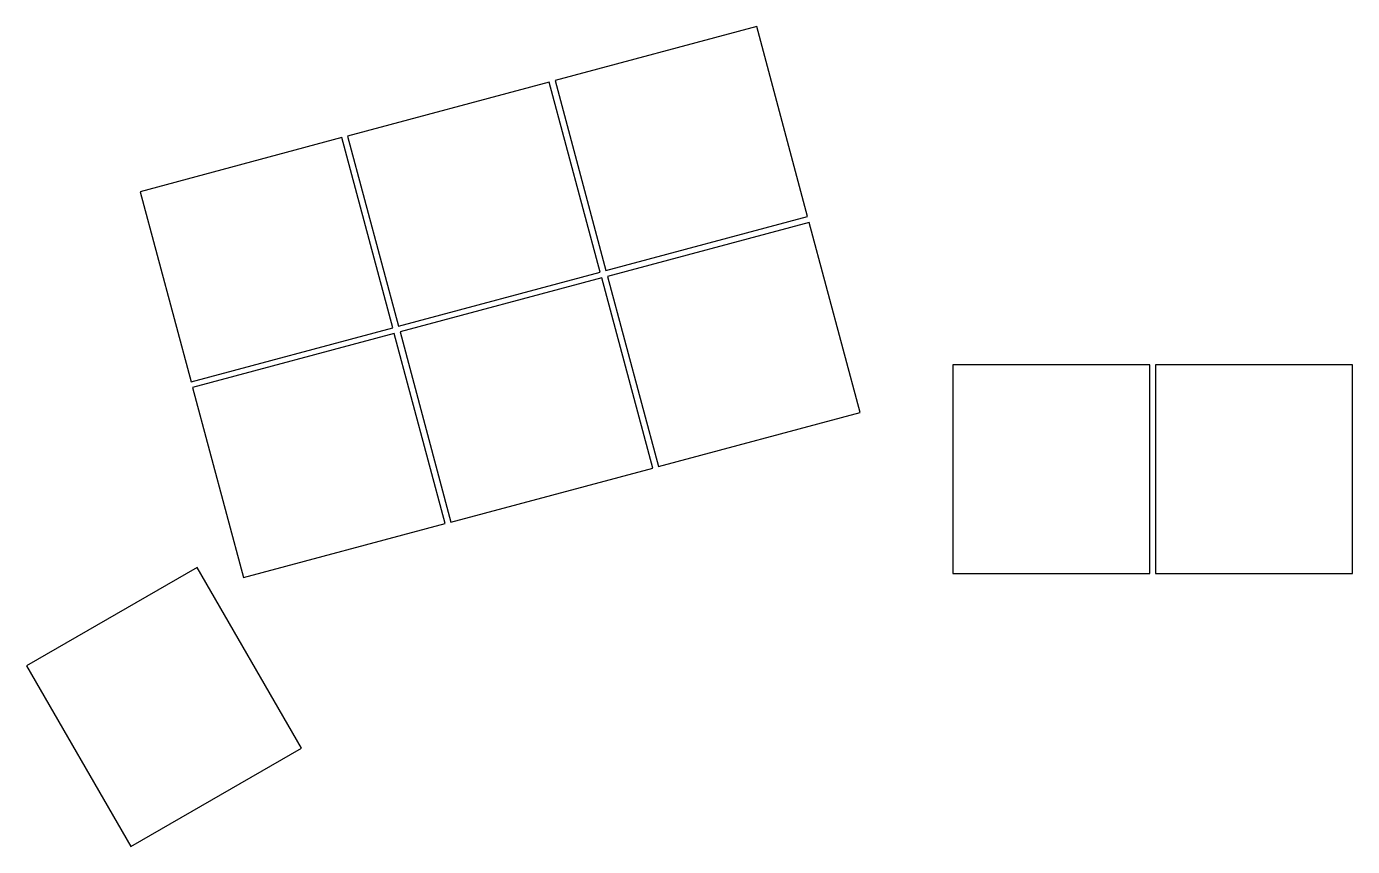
# Model space of a CAD drawing. Header units: millimetres. Extents: x 6 to 117, y -7 to 62.
import ezdxf

# ---------------------------------------------------------------- set-up
doc = ezdxf.new("R2010")
doc.units = ezdxf.units.MM

msp = doc.modelspace()

# ---------------------------------------------------------------- linework, layer by layer
for p, q in [((67.06, 61.71), (50.16, 57.18)), ((71.33, 45.77), (67.06, 61.71)), ((49.68, 57.05), (32.77, 52.52)), ((53.95, 41.11), (49.68, 57.05)), ((50.16, 57.18), (54.43, 41.24)), ((32.29, 52.39), (15.39, 47.86)), ((36.56, 36.45), (32.29, 52.39)), ((32.77, 52.52), (37.04, 36.58)), ((15.39, 47.86), (19.66, 31.93)), ((54.43, 41.24), (71.33, 45.77)), ((71.46, 45.29), (54.56, 40.76)), ((75.73, 29.35), (71.46, 45.29)), ((37.04, 36.58), (53.95, 41.11)), ((54.08, 40.63), (37.17, 36.1)), ((58.35, 24.69), (54.08, 40.63)), ((54.56, 40.76), (58.83, 24.82)), ((19.66, 31.93), (36.56, 36.45)), ((36.69, 35.97), (19.79, 31.44)), ((40.96, 20.03), (36.69, 35.97)), ((37.17, 36.1), (41.44, 20.16)), ((100.01, 33.34), (83.51, 33.34)), ((83.51, 33.34), (83.51, 15.84)), ((100.01, 15.84), (100.01, 33.34)), ((116.99, 33.34), (100.49, 33.34)), ((100.49, 33.34), (100.49, 15.84)), ((116.99, 15.84), (116.99, 33.34)), ((19.79, 31.44), (24.06, 15.5)), ((58.83, 24.82), (75.73, 29.35)), ((41.44, 20.16), (58.35, 24.69)), ((24.06, 15.5), (40.96, 20.03)), ((20.16, 16.36), (5.87, 8.11)), ((28.91, 1.21), (20.16, 16.36)), ((83.51, 15.84), (100.01, 15.84)), ((100.49, 15.84), (116.99, 15.84)), ((5.87, 8.11), (14.62, -7.04)), ((14.62, -7.04), (28.91, 1.21))]:
    msp.add_line(p, q)

doc.saveas('drawing.dxf')
